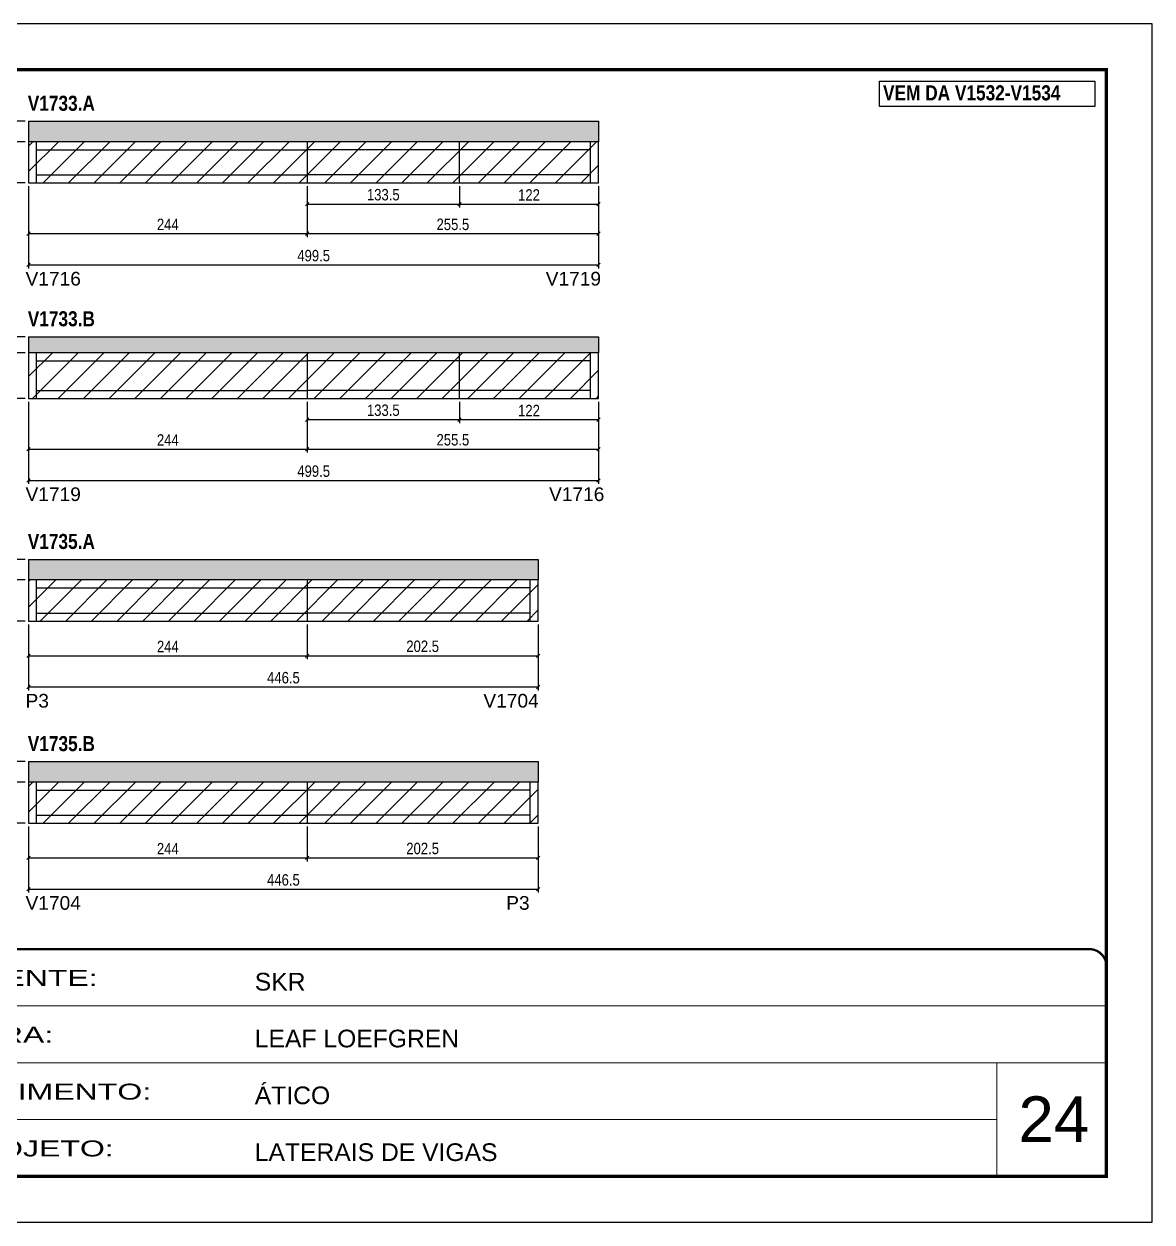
# Model space of a CAD drawing. Extents: x 3309 to 10008, y -2522 to 14608.
# Drawn here: x 8574 to 9563, y 7815 to 8865 of the extents above; entities that cross this region are included whole.
import ezdxf

# ---------------------------------------------------------------- set-up
doc = ezdxf.new("R2010")
doc.units = 0
doc.linetypes.add('CONTINUO', pattern=[0])
doc.linetypes.add('DASHED', pattern=[0.75, 0.5, -0.25])
for name, color, linetype in [('5', 5, 'Continuous'), ('COTA', 241, 'Continuous'), ('NOMENCLATURA', 7, 'Continuous'), ('Painéis', 200, 'Continuous'), ('SARR_2.2x7', 40, 'Continuous')]:
    doc.layers.add(name, color=color, linetype=linetype)
for name, color, linetype, lineweight in [('CARIMBO', 255, 'Continuous', 9), ('Folhas', 255, 'Continuous', 9), ('Hachura', 251, 'Continuous', 9), ('SARRAFO DE PRESSAO', 251, 'DASHED', 9)]:
    doc.layers.add(name, color=color, linetype=linetype, lineweight=lineweight)
doc.layers.add('Laje_Perimetro', color=7, linetype='Continuous', plot=False)
doc.styles.add('ARIAL', font='arial.ttf')
doc.styles.add('COTA TECNICA', font='techl___.ttf', dxfattribs={"height": 10})
doc.styles.get("Standard").update_dxf_attribs({"font": 'arial.ttf'})
doc.styles.add('TECNICA', font='techb___.ttf', dxfattribs={"height": 10})
doc.styles.add('Tecnologia', font='')
doc.styles.get('Tecnologia').set_extended_font_data('Forgotten Futurist')
doc.dimstyles.new('PAINEL', dxfattribs={"dimtxt": 10, "dimasz": 3, "dimexe": 3, "dimexo": 3, "dimgap": 3, "dimtad": 1, "dimdec": 1, "dimzin": 12, "dimdsep": 46, "dimtxsty": 'COTA TECNICA', "dimblk1": 'OBLIQUE', "dimblk2": 'OBLIQUE', "dimsah": 1, "dimcen": 0.9, "dimclrd": 4, "dimclre": 4, "dimclrt": 240, "dimadec": 1, "dimazin": 3, "dimtfac": 1, "dimtdec": 1, "dimtmove": 0, "dimatfit": 3, "dimfxl": 1, "dimtolj": 1, "dimtzin": 12, "dimarcsym": 0})

# ---------------------------------------------------------------- blocks, each defined once
blk = doc.blocks.new('9999999999')
at = {"color": 30, "linetype": 'CONTINUO'}
for p, q in [((98564.6, 34379.6), (99584, 34379.6)), ((98564.6, 34329.8), (99488, 34329.8)), ((99584, 34329.8), (99488, 34329.8)), ((99488, 34329.8), (99488, 34230.2)), ((98564.6, 34280), (99488, 34280))]:
    blk.add_line(p, q, dxfattribs=at)
at = {"color": 30, "linetype": 'CONTINUO', "const_width": 2}
blk.add_lwpolyline([(99584, 34230.2), (99584, 34414.4, 0.414214), (99569, 34429.4), (98229, 34429.4, 0.414214), (98214, 34414.4), (98214, 34245.2, 0.414214), (98229, 34230.2), (99584, 34230.2)], format="xyb", dxfattribs=at)
at = {"layer": 'Folhas'}
blk.add_lwpolyline([(98139, 34190.2), (99624, 34190.2), (99624, 35240.2), (98139, 35240.2)], close=True, dxfattribs=at)
at = {"layer": 'Folhas', "color": 30, "const_width": 3}
blk.add_lwpolyline([(98214, 34230.2), (99584, 34230.2), (99584, 35200.2), (98214, 35200.2)], close=True, dxfattribs=at)
at = {"color": 7, "linetype": 'Continuous', "ltscale": 5, "style": 'ARIAL'}
for s, height, p in [('SKR', 15.48, (98837.7, 34393.1)), ('LEAF LOEFGREN', 15.483, (98837.7, 34343.3)), ('ÁTICO', 15.48, (98837.7, 34293.5)), ('LATERAIS DE VIGAS', 15.483, (98837.7, 34243.7))]:
    blk.add_text(s, height=height, dxfattribs=at).set_placement(p)
at = {"layer": 'Folhas', "color": 7, "style": 'Tecnologia', "width": 1.5}
for s, p in [('CLIENTE:', (98573.7, 34397.2)), ('OBRA:', (98573.7, 34347.3)), ('PAVIMENTO:', (98573.7, 34297.5)), ('PROJETO:', (98573.7, 34247.7))]:
    blk.add_text(s, height=14, dxfattribs=at).set_placement(p)
blk = doc.blocks.new('_Oblique')
at = {"color": 0, "linetype": 'ByBlock', "lineweight": -2}
blk.add_line((-0.5, -0.5), (0.5, 0.5), dxfattribs=at)
blk = doc.blocks.new('*D3309')
at = {"layer": 'COTA', "color": 4, "lineweight": -2, "transparency": 16777216}
for p, q in [((8578.4, 8722.7), (8578.4, 8650.8)), ((9077.9, 8722.7), (9077.9, 8650.8)), ((8578.4, 8653.8), (9077.9, 8653.8))]:
    blk.add_line(p, q, dxfattribs=at)
at = {"layer": 'Defpoints', "color": 0, "transparency": 16777216}
for p in [(8578.4, 8725.7), (9077.9, 8725.7), (9077.9, 8653.8)]:
    blk.add_point(p, dxfattribs=at)
at = {"layer": 'COTA', "color": 4, "lineweight": -2, "transparency": 16777216, "xscale": 3, "yscale": 3, "zscale": 3, "rotation": 180}
blk.add_blockref('_Oblique', (8578.4, 8653.8), dxfattribs=at)
at = {"layer": 'COTA', "color": 4, "lineweight": -2, "transparency": 16777216, "xscale": 3, "yscale": 3, "zscale": 3}
blk.add_blockref('_Oblique', (9077.9, 8653.8), dxfattribs=at)
at = {"layer": 'COTA', "color": 240, "transparency": 16777216, "insert": (8828.2, 8661.9), "char_height": 10, "attachment_point": 5, "style": 'COTA TECNICA'}
blk.add_mtext('\\A1;499.5', dxfattribs=at)
blk = doc.blocks.new('*D3310')
at = {"layer": 'COTA', "color": 4, "lineweight": -2, "transparency": 16777216}
for p, q in [((8578.4, 8722.7), (8578.4, 8678.2)), ((8822.4, 8722.7), (8822.4, 8678.2)), ((8578.4, 8681.2), (8822.4, 8681.2))]:
    blk.add_line(p, q, dxfattribs=at)
at = {"layer": 'Defpoints', "color": 0, "transparency": 16777216}
for p in [(8578.4, 8725.7), (8822.4, 8725.7), (8822.4, 8681.2)]:
    blk.add_point(p, dxfattribs=at)
at = {"layer": 'COTA', "color": 4, "lineweight": -2, "transparency": 16777216, "xscale": 3, "yscale": 3, "zscale": 3, "rotation": 180}
blk.add_blockref('_Oblique', (8578.4, 8681.2), dxfattribs=at)
at = {"layer": 'COTA', "color": 4, "lineweight": -2, "transparency": 16777216, "xscale": 3, "yscale": 3, "zscale": 3}
blk.add_blockref('_Oblique', (8822.4, 8681.2), dxfattribs=at)
at = {"layer": 'COTA', "color": 240, "transparency": 16777216, "insert": (8700.4, 8689.3), "char_height": 10, "attachment_point": 5, "style": 'COTA TECNICA'}
blk.add_mtext('\\A1;244', dxfattribs=at)
blk = doc.blocks.new('*D3311')
at = {"layer": 'COTA', "color": 4, "lineweight": -2, "transparency": 16777216}
for p, q in [((8822.4, 8722.7), (8822.4, 8678.2)), ((9077.9, 8722.7), (9077.9, 8678.2)), ((8822.4, 8681.2), (9077.9, 8681.2))]:
    blk.add_line(p, q, dxfattribs=at)
at = {"layer": 'Defpoints', "color": 0, "transparency": 16777216}
for p in [(8822.4, 8725.7), (9077.9, 8725.7), (9077.9, 8681.2)]:
    blk.add_point(p, dxfattribs=at)
at = {"layer": 'COTA', "color": 4, "lineweight": -2, "transparency": 16777216, "xscale": 3, "yscale": 3, "zscale": 3, "rotation": 180}
blk.add_blockref('_Oblique', (8822.4, 8681.2), dxfattribs=at)
at = {"layer": 'COTA', "color": 4, "lineweight": -2, "transparency": 16777216, "xscale": 3, "yscale": 3, "zscale": 3}
blk.add_blockref('_Oblique', (9077.9, 8681.2), dxfattribs=at)
at = {"layer": 'COTA', "color": 240, "transparency": 16777216, "insert": (8950.2, 8689.3), "char_height": 10, "attachment_point": 5, "style": 'COTA TECNICA'}
blk.add_mtext('\\A1;255.5', dxfattribs=at)
blk = doc.blocks.new('*D3312')
at = {"layer": 'COTA', "color": 4, "lineweight": -2, "transparency": 16777216}
for p, q in [((8575.4, 8779.7), (8554.7, 8779.7)), ((8557.7, 8761.7), (8557.7, 8779.7)), ((8575.4, 8761.7), (8554.7, 8761.7))]:
    blk.add_line(p, q, dxfattribs=at)
at = {"layer": 'Defpoints', "color": 0, "transparency": 16777216}
for p in [(8557.7, 8779.7), (8578.4, 8779.7), (8578.4, 8761.7)]:
    blk.add_point(p, dxfattribs=at)
at = {"layer": 'COTA', "color": 4, "lineweight": -2, "transparency": 16777216, "xscale": 3, "yscale": 3, "zscale": 3}
for p, rotation in [((8557.7, 8779.7), 90), ((8557.7, 8761.7), 270)]:
    blk.add_blockref('_Oblique', p, dxfattribs=dict(at, rotation=rotation))
at = {"layer": 'COTA', "color": 240, "transparency": 16777216, "insert": (8549.6, 8770.7), "char_height": 10, "attachment_point": 5, "rotation": 90, "style": 'COTA TECNICA'}
blk.add_mtext('\\A1;18', dxfattribs=at)
blk = doc.blocks.new('*D3313')
at = {"layer": 'COTA', "color": 4, "lineweight": -2, "transparency": 16777216}
for p, q in [((8575.4, 8761.7), (8554.7, 8761.7)), ((8557.7, 8761.7), (8557.7, 8725.7)), ((8575.4, 8725.7), (8554.7, 8725.7))]:
    blk.add_line(p, q, dxfattribs=at)
at = {"layer": 'Defpoints', "color": 0, "transparency": 16777216}
for p in [(8578.4, 8761.7), (8557.7, 8725.7), (8578.4, 8725.7)]:
    blk.add_point(p, dxfattribs=at)
at = {"layer": 'COTA', "color": 4, "lineweight": -2, "transparency": 16777216, "xscale": 3, "yscale": 3, "zscale": 3}
for p, rotation in [((8557.7, 8761.7), 90), ((8557.7, 8725.7), 270)]:
    blk.add_blockref('_Oblique', p, dxfattribs=dict(at, rotation=rotation))
at = {"layer": 'COTA', "color": 240, "transparency": 16777216, "insert": (8549.5, 8743.7), "char_height": 10, "attachment_point": 5, "rotation": 90, "style": 'COTA TECNICA'}
blk.add_mtext('\\A1;36', dxfattribs=at)
blk = doc.blocks.new('*D3314')
at = {"layer": 'COTA', "color": 4, "lineweight": -2, "transparency": 16777216}
for p, q in [((8575.4, 8779.7), (8524.5, 8779.7)), ((8527.5, 8725.7), (8527.5, 8779.7)), ((8575.4, 8725.7), (8524.5, 8725.7))]:
    blk.add_line(p, q, dxfattribs=at)
at = {"layer": 'Defpoints', "color": 0, "transparency": 16777216}
for p in [(8527.5, 8779.7), (8578.4, 8779.7), (8578.4, 8725.7)]:
    blk.add_point(p, dxfattribs=at)
at = {"layer": 'COTA', "color": 4, "lineweight": -2, "transparency": 16777216, "xscale": 3, "yscale": 3, "zscale": 3}
for p, rotation in [((8527.5, 8779.7), 90), ((8527.5, 8725.7), 270)]:
    blk.add_blockref('_Oblique', p, dxfattribs=dict(at, rotation=rotation))
at = {"layer": 'COTA', "color": 240, "transparency": 16777216, "insert": (8519.4, 8752.7), "char_height": 10, "attachment_point": 5, "rotation": 90, "style": 'COTA TECNICA'}
blk.add_mtext('\\A1;54', dxfattribs=at)
blk = doc.blocks.new('*D3290')
at = {"layer": 'COTA', "color": 4, "lineweight": -2, "transparency": 16777216}
for p, q in [((8578.4, 8533.8), (8578.4, 8461.9)), ((9077.9, 8533.8), (9077.9, 8461.9)), ((8578.4, 8464.9), (9077.9, 8464.9))]:
    blk.add_line(p, q, dxfattribs=at)
at = {"layer": 'Defpoints', "color": 0, "transparency": 16777216}
for p in [(8578.4, 8536.8), (9077.9, 8536.8), (9077.9, 8464.9)]:
    blk.add_point(p, dxfattribs=at)
at = {"layer": 'COTA', "color": 4, "lineweight": -2, "transparency": 16777216, "xscale": 3, "yscale": 3, "zscale": 3, "rotation": 180}
blk.add_blockref('_Oblique', (8578.4, 8464.9), dxfattribs=at)
at = {"layer": 'COTA', "color": 4, "lineweight": -2, "transparency": 16777216, "xscale": 3, "yscale": 3, "zscale": 3}
blk.add_blockref('_Oblique', (9077.9, 8464.9), dxfattribs=at)
at = {"layer": 'COTA', "color": 240, "transparency": 16777216, "insert": (8828.2, 8473), "char_height": 10, "attachment_point": 5, "style": 'COTA TECNICA'}
blk.add_mtext('\\A1;499.5', dxfattribs=at)
blk = doc.blocks.new('*D3291')
at = {"layer": 'COTA', "color": 4, "lineweight": -2, "transparency": 16777216}
for p, q in [((8578.4, 8533.8), (8578.4, 8489.4)), ((8822.4, 8533.8), (8822.4, 8489.4)), ((8578.4, 8492.4), (8822.4, 8492.4))]:
    blk.add_line(p, q, dxfattribs=at)
at = {"layer": 'Defpoints', "color": 0, "transparency": 16777216}
for p in [(8578.4, 8536.8), (8822.4, 8536.8), (8822.4, 8492.4)]:
    blk.add_point(p, dxfattribs=at)
at = {"layer": 'COTA', "color": 4, "lineweight": -2, "transparency": 16777216, "xscale": 3, "yscale": 3, "zscale": 3, "rotation": 180}
blk.add_blockref('_Oblique', (8578.4, 8492.4), dxfattribs=at)
at = {"layer": 'COTA', "color": 4, "lineweight": -2, "transparency": 16777216, "xscale": 3, "yscale": 3, "zscale": 3}
blk.add_blockref('_Oblique', (8822.4, 8492.4), dxfattribs=at)
at = {"layer": 'COTA', "color": 240, "transparency": 16777216, "insert": (8700.4, 8500.4), "char_height": 10, "attachment_point": 5, "style": 'COTA TECNICA'}
blk.add_mtext('\\A1;244', dxfattribs=at)
blk = doc.blocks.new('*D3292')
at = {"layer": 'COTA', "color": 4, "lineweight": -2, "transparency": 16777216}
for p, q in [((8822.4, 8533.8), (8822.4, 8489.4)), ((9077.9, 8533.8), (9077.9, 8489.4)), ((8822.4, 8492.4), (9077.9, 8492.4))]:
    blk.add_line(p, q, dxfattribs=at)
at = {"layer": 'Defpoints', "color": 0, "transparency": 16777216}
for p in [(8822.4, 8536.8), (9077.9, 8536.8), (9077.9, 8492.4)]:
    blk.add_point(p, dxfattribs=at)
at = {"layer": 'COTA', "color": 4, "lineweight": -2, "transparency": 16777216, "xscale": 3, "yscale": 3, "zscale": 3, "rotation": 180}
blk.add_blockref('_Oblique', (8822.4, 8492.4), dxfattribs=at)
at = {"layer": 'COTA', "color": 4, "lineweight": -2, "transparency": 16777216, "xscale": 3, "yscale": 3, "zscale": 3}
blk.add_blockref('_Oblique', (9077.9, 8492.4), dxfattribs=at)
at = {"layer": 'COTA', "color": 240, "transparency": 16777216, "insert": (8950.2, 8500.5), "char_height": 10, "attachment_point": 5, "style": 'COTA TECNICA'}
blk.add_mtext('\\A1;255.5', dxfattribs=at)
blk = doc.blocks.new('*D3293')
at = {"layer": 'COTA', "color": 4, "lineweight": -2, "transparency": 16777216}
for p, q in [((8557.7, 8590.8), (8557.7, 8610)), ((8575.4, 8590.8), (8554.7, 8590.8)), ((8557.7, 8576.8), (8557.7, 8590.8)), ((8575.4, 8576.8), (8554.7, 8576.8))]:
    blk.add_line(p, q, dxfattribs=at)
at = {"layer": 'Defpoints', "color": 0, "transparency": 16777216}
for p in [(8557.7, 8590.8), (8578.4, 8590.8), (8578.4, 8576.8)]:
    blk.add_point(p, dxfattribs=at)
at = {"layer": 'COTA', "color": 4, "lineweight": -2, "transparency": 16777216, "xscale": 3, "yscale": 3, "zscale": 3}
for p, rotation in [((8557.7, 8590.8), 90), ((8557.7, 8576.8), 270)]:
    blk.add_blockref('_Oblique', p, dxfattribs=dict(at, rotation=rotation))
at = {"layer": 'COTA', "color": 240, "transparency": 16777216, "insert": (8549.6, 8601.9), "char_height": 10, "attachment_point": 5, "rotation": 90, "style": 'COTA TECNICA'}
blk.add_mtext('\\A1;14', dxfattribs=at)
blk = doc.blocks.new('*D3294')
at = {"layer": 'COTA', "color": 4, "lineweight": -2, "transparency": 16777216}
for p, q in [((8575.4, 8576.8), (8554.7, 8576.8)), ((8557.7, 8576.8), (8557.7, 8536.8)), ((8575.4, 8536.8), (8554.7, 8536.8))]:
    blk.add_line(p, q, dxfattribs=at)
at = {"layer": 'Defpoints', "color": 0, "transparency": 16777216}
for p in [(8578.4, 8576.8), (8557.7, 8536.8), (8578.4, 8536.8)]:
    blk.add_point(p, dxfattribs=at)
at = {"layer": 'COTA', "color": 4, "lineweight": -2, "transparency": 16777216, "xscale": 3, "yscale": 3, "zscale": 3}
for p, rotation in [((8557.7, 8576.8), 90), ((8557.7, 8536.8), 270)]:
    blk.add_blockref('_Oblique', p, dxfattribs=dict(at, rotation=rotation))
at = {"layer": 'COTA', "color": 240, "transparency": 16777216, "insert": (8549.6, 8556.8), "char_height": 10, "attachment_point": 5, "rotation": 90, "style": 'COTA TECNICA'}
blk.add_mtext('\\A1;40', dxfattribs=at)
blk = doc.blocks.new('*D3295')
at = {"layer": 'COTA', "color": 4, "lineweight": -2, "transparency": 16777216}
for p, q in [((8575.4, 8590.8), (8524.5, 8590.8)), ((8527.5, 8536.8), (8527.5, 8590.8)), ((8575.4, 8536.8), (8524.5, 8536.8))]:
    blk.add_line(p, q, dxfattribs=at)
at = {"layer": 'Defpoints', "color": 0, "transparency": 16777216}
for p in [(8527.5, 8590.8), (8578.4, 8590.8), (8578.4, 8536.8)]:
    blk.add_point(p, dxfattribs=at)
at = {"layer": 'COTA', "color": 4, "lineweight": -2, "transparency": 16777216, "xscale": 3, "yscale": 3, "zscale": 3}
for p, rotation in [((8527.5, 8590.8), 90), ((8527.5, 8536.8), 270)]:
    blk.add_blockref('_Oblique', p, dxfattribs=dict(at, rotation=rotation))
at = {"layer": 'COTA', "color": 240, "transparency": 16777216, "insert": (8519.4, 8563.8), "char_height": 10, "attachment_point": 5, "rotation": 90, "style": 'COTA TECNICA'}
blk.add_mtext('\\A1;54', dxfattribs=at)
blk = doc.blocks.new('*D3296')
at = {"layer": 'COTA', "color": 4, "lineweight": -2, "transparency": 16777216}
for p, q in [((8578.4, 8338.7), (8578.4, 8280.9)), ((9024.9, 8338.7), (9024.9, 8280.9)), ((8578.4, 8283.9), (9024.9, 8283.9))]:
    blk.add_line(p, q, dxfattribs=at)
at = {"layer": 'Defpoints', "color": 0, "transparency": 16777216}
for p in [(8578.4, 8341.7), (9024.9, 8341.7), (9024.9, 8283.9)]:
    blk.add_point(p, dxfattribs=at)
at = {"layer": 'COTA', "color": 4, "lineweight": -2, "transparency": 16777216, "xscale": 3, "yscale": 3, "zscale": 3, "rotation": 180}
blk.add_blockref('_Oblique', (8578.4, 8283.9), dxfattribs=at)
at = {"layer": 'COTA', "color": 4, "lineweight": -2, "transparency": 16777216, "xscale": 3, "yscale": 3, "zscale": 3}
blk.add_blockref('_Oblique', (9024.9, 8283.9), dxfattribs=at)
at = {"layer": 'COTA', "color": 240, "transparency": 16777216, "insert": (8801.7, 8292), "char_height": 10, "attachment_point": 5, "style": 'COTA TECNICA'}
blk.add_mtext('\\A1;446.5', dxfattribs=at)
blk = doc.blocks.new('*D3297')
at = {"layer": 'COTA', "color": 4, "lineweight": -2, "transparency": 16777216}
for p, q in [((8578.4, 8338.7), (8578.4, 8308.3)), ((8822.4, 8338.7), (8822.4, 8308.3)), ((8578.4, 8311.3), (8822.4, 8311.3))]:
    blk.add_line(p, q, dxfattribs=at)
at = {"layer": 'Defpoints', "color": 0, "transparency": 16777216}
for p in [(8578.4, 8341.7), (8822.4, 8341.7), (8822.4, 8311.3)]:
    blk.add_point(p, dxfattribs=at)
at = {"layer": 'COTA', "color": 4, "lineweight": -2, "transparency": 16777216, "xscale": 3, "yscale": 3, "zscale": 3, "rotation": 180}
blk.add_blockref('_Oblique', (8578.4, 8311.3), dxfattribs=at)
at = {"layer": 'COTA', "color": 4, "lineweight": -2, "transparency": 16777216, "xscale": 3, "yscale": 3, "zscale": 3}
blk.add_blockref('_Oblique', (8822.4, 8311.3), dxfattribs=at)
at = {"layer": 'COTA', "color": 240, "transparency": 16777216, "insert": (8700.4, 8319.4), "char_height": 10, "attachment_point": 5, "style": 'COTA TECNICA'}
blk.add_mtext('\\A1;244', dxfattribs=at)
blk = doc.blocks.new('*D3298')
at = {"layer": 'COTA', "color": 4, "lineweight": -2, "transparency": 16777216}
for p, q in [((8822.4, 8338.7), (8822.4, 8308.3)), ((9024.9, 8338.7), (9024.9, 8308.3)), ((8822.4, 8311.3), (9024.9, 8311.3))]:
    blk.add_line(p, q, dxfattribs=at)
at = {"layer": 'Defpoints', "color": 0, "transparency": 16777216}
for p in [(8822.4, 8341.7), (9024.9, 8341.7), (9024.9, 8311.3)]:
    blk.add_point(p, dxfattribs=at)
at = {"layer": 'COTA', "color": 4, "lineweight": -2, "transparency": 16777216, "xscale": 3, "yscale": 3, "zscale": 3, "rotation": 180}
blk.add_blockref('_Oblique', (8822.4, 8311.3), dxfattribs=at)
at = {"layer": 'COTA', "color": 4, "lineweight": -2, "transparency": 16777216, "xscale": 3, "yscale": 3, "zscale": 3}
blk.add_blockref('_Oblique', (9024.9, 8311.3), dxfattribs=at)
at = {"layer": 'COTA', "color": 240, "transparency": 16777216, "insert": (8923.7, 8319.5), "char_height": 10, "attachment_point": 5, "style": 'COTA TECNICA'}
blk.add_mtext('\\A1;202.5', dxfattribs=at)
blk = doc.blocks.new('*D3299')
at = {"layer": 'COTA', "color": 4, "lineweight": -2, "transparency": 16777216}
for p, q in [((8575.4, 8395.7), (8554.7, 8395.7)), ((8557.7, 8377.7), (8557.7, 8395.7)), ((8575.4, 8377.7), (8554.7, 8377.7))]:
    blk.add_line(p, q, dxfattribs=at)
at = {"layer": 'Defpoints', "color": 0, "transparency": 16777216}
for p in [(8557.7, 8395.7), (8578.4, 8395.7), (8578.4, 8377.7)]:
    blk.add_point(p, dxfattribs=at)
at = {"layer": 'COTA', "color": 4, "lineweight": -2, "transparency": 16777216, "xscale": 3, "yscale": 3, "zscale": 3}
for p, rotation in [((8557.7, 8395.7), 90), ((8557.7, 8377.7), 270)]:
    blk.add_blockref('_Oblique', p, dxfattribs=dict(at, rotation=rotation))
at = {"layer": 'COTA', "color": 240, "transparency": 16777216, "insert": (8549.6, 8386.7), "char_height": 10, "attachment_point": 5, "rotation": 90, "style": 'COTA TECNICA'}
blk.add_mtext('\\A1;18', dxfattribs=at)
blk = doc.blocks.new('*D3300')
at = {"layer": 'COTA', "color": 4, "lineweight": -2, "transparency": 16777216}
for p, q in [((8575.4, 8377.7), (8554.7, 8377.7)), ((8557.7, 8377.7), (8557.7, 8341.7)), ((8575.4, 8341.7), (8554.7, 8341.7))]:
    blk.add_line(p, q, dxfattribs=at)
at = {"layer": 'Defpoints', "color": 0, "transparency": 16777216}
for p in [(8578.4, 8377.7), (8557.7, 8341.7), (8578.4, 8341.7)]:
    blk.add_point(p, dxfattribs=at)
at = {"layer": 'COTA', "color": 4, "lineweight": -2, "transparency": 16777216, "xscale": 3, "yscale": 3, "zscale": 3}
for p, rotation in [((8557.7, 8377.7), 90), ((8557.7, 8341.7), 270)]:
    blk.add_blockref('_Oblique', p, dxfattribs=dict(at, rotation=rotation))
at = {"layer": 'COTA', "color": 240, "transparency": 16777216, "insert": (8549.5, 8359.7), "char_height": 10, "attachment_point": 5, "rotation": 90, "style": 'COTA TECNICA'}
blk.add_mtext('\\A1;36', dxfattribs=at)
blk = doc.blocks.new('*D3301')
at = {"layer": 'COTA', "color": 4, "lineweight": -2, "transparency": 16777216}
for p, q in [((8575.4, 8395.7), (8520.5, 8395.7)), ((8523.5, 8341.7), (8523.5, 8395.7)), ((8575.4, 8341.7), (8520.5, 8341.7))]:
    blk.add_line(p, q, dxfattribs=at)
at = {"layer": 'Defpoints', "color": 0, "transparency": 16777216}
for p in [(8523.5, 8395.7), (8578.4, 8395.7), (8578.4, 8341.7)]:
    blk.add_point(p, dxfattribs=at)
at = {"layer": 'COTA', "color": 4, "lineweight": -2, "transparency": 16777216, "xscale": 3, "yscale": 3, "zscale": 3}
for p, rotation in [((8523.5, 8395.7), 90), ((8523.5, 8341.7), 270)]:
    blk.add_blockref('_Oblique', p, dxfattribs=dict(at, rotation=rotation))
at = {"layer": 'COTA', "color": 240, "transparency": 16777216, "insert": (8515.4, 8370.7), "char_height": 10, "attachment_point": 5, "rotation": 90, "style": 'COTA TECNICA'}
blk.add_mtext('\\A1;54', dxfattribs=at)
blk = doc.blocks.new('*D3302')
at = {"layer": 'COTA', "color": 4, "lineweight": -2, "transparency": 16777216}
for p, q in [((8578.4, 8161.5), (8578.4, 8103.7)), ((9024.9, 8161.5), (9024.9, 8103.7)), ((8578.4, 8106.7), (9024.9, 8106.7))]:
    blk.add_line(p, q, dxfattribs=at)
at = {"layer": 'Defpoints', "color": 0, "transparency": 16777216}
for p in [(8578.4, 8164.5), (9024.9, 8164.5), (9024.9, 8106.7)]:
    blk.add_point(p, dxfattribs=at)
at = {"layer": 'COTA', "color": 4, "lineweight": -2, "transparency": 16777216, "xscale": 3, "yscale": 3, "zscale": 3, "rotation": 180}
blk.add_blockref('_Oblique', (8578.4, 8106.7), dxfattribs=at)
at = {"layer": 'COTA', "color": 4, "lineweight": -2, "transparency": 16777216, "xscale": 3, "yscale": 3, "zscale": 3}
blk.add_blockref('_Oblique', (9024.9, 8106.7), dxfattribs=at)
at = {"layer": 'COTA', "color": 240, "transparency": 16777216, "insert": (8801.7, 8114.8), "char_height": 10, "attachment_point": 5, "style": 'COTA TECNICA'}
blk.add_mtext('\\A1;446.5', dxfattribs=at)
blk = doc.blocks.new('*D3303')
at = {"layer": 'COTA', "color": 4, "lineweight": -2, "transparency": 16777216}
for p, q in [((8578.4, 8161.5), (8578.4, 8131.1)), ((8822.4, 8161.5), (8822.4, 8131.1)), ((8578.4, 8134.1), (8822.4, 8134.1))]:
    blk.add_line(p, q, dxfattribs=at)
at = {"layer": 'Defpoints', "color": 0, "transparency": 16777216}
for p in [(8578.4, 8164.5), (8822.4, 8164.5), (8822.4, 8134.1)]:
    blk.add_point(p, dxfattribs=at)
at = {"layer": 'COTA', "color": 4, "lineweight": -2, "transparency": 16777216, "xscale": 3, "yscale": 3, "zscale": 3, "rotation": 180}
blk.add_blockref('_Oblique', (8578.4, 8134.1), dxfattribs=at)
at = {"layer": 'COTA', "color": 4, "lineweight": -2, "transparency": 16777216, "xscale": 3, "yscale": 3, "zscale": 3}
blk.add_blockref('_Oblique', (8822.4, 8134.1), dxfattribs=at)
at = {"layer": 'COTA', "color": 240, "transparency": 16777216, "insert": (8700.4, 8142.2), "char_height": 10, "attachment_point": 5, "style": 'COTA TECNICA'}
blk.add_mtext('\\A1;244', dxfattribs=at)
blk = doc.blocks.new('*D3304')
at = {"layer": 'COTA', "color": 4, "lineweight": -2, "transparency": 16777216}
for p, q in [((8822.4, 8161.5), (8822.4, 8131.1)), ((9024.9, 8161.5), (9024.9, 8131.1)), ((8822.4, 8134.1), (9024.9, 8134.1))]:
    blk.add_line(p, q, dxfattribs=at)
at = {"layer": 'Defpoints', "color": 0, "transparency": 16777216}
for p in [(8822.4, 8164.5), (9024.9, 8164.5), (9024.9, 8134.1)]:
    blk.add_point(p, dxfattribs=at)
at = {"layer": 'COTA', "color": 4, "lineweight": -2, "transparency": 16777216, "xscale": 3, "yscale": 3, "zscale": 3, "rotation": 180}
blk.add_blockref('_Oblique', (8822.4, 8134.1), dxfattribs=at)
at = {"layer": 'COTA', "color": 4, "lineweight": -2, "transparency": 16777216, "xscale": 3, "yscale": 3, "zscale": 3}
blk.add_blockref('_Oblique', (9024.9, 8134.1), dxfattribs=at)
at = {"layer": 'COTA', "color": 240, "transparency": 16777216, "insert": (8923.7, 8142.3), "char_height": 10, "attachment_point": 5, "style": 'COTA TECNICA'}
blk.add_mtext('\\A1;202.5', dxfattribs=at)
blk = doc.blocks.new('*D3305')
at = {"layer": 'COTA', "color": 4, "lineweight": -2, "transparency": 16777216}
for p, q in [((8575.4, 8218.5), (8554.7, 8218.5)), ((8557.7, 8200.5), (8557.7, 8218.5)), ((8575.4, 8200.5), (8554.7, 8200.5))]:
    blk.add_line(p, q, dxfattribs=at)
at = {"layer": 'Defpoints', "color": 0, "transparency": 16777216}
for p in [(8557.7, 8218.5), (8578.4, 8218.5), (8578.4, 8200.5)]:
    blk.add_point(p, dxfattribs=at)
at = {"layer": 'COTA', "color": 4, "lineweight": -2, "transparency": 16777216, "xscale": 3, "yscale": 3, "zscale": 3}
for p, rotation in [((8557.7, 8218.5), 90), ((8557.7, 8200.5), 270)]:
    blk.add_blockref('_Oblique', p, dxfattribs=dict(at, rotation=rotation))
at = {"layer": 'COTA', "color": 240, "transparency": 16777216, "insert": (8549.6, 8209.5), "char_height": 10, "attachment_point": 5, "rotation": 90, "style": 'COTA TECNICA'}
blk.add_mtext('\\A1;18', dxfattribs=at)
blk = doc.blocks.new('*D3306')
at = {"layer": 'COTA', "color": 4, "lineweight": -2, "transparency": 16777216}
for p, q in [((8575.4, 8200.5), (8554.7, 8200.5)), ((8557.7, 8200.5), (8557.7, 8164.5)), ((8575.4, 8164.5), (8554.7, 8164.5))]:
    blk.add_line(p, q, dxfattribs=at)
at = {"layer": 'Defpoints', "color": 0, "transparency": 16777216}
for p in [(8578.4, 8200.5), (8557.7, 8164.5), (8578.4, 8164.5)]:
    blk.add_point(p, dxfattribs=at)
at = {"layer": 'COTA', "color": 4, "lineweight": -2, "transparency": 16777216, "xscale": 3, "yscale": 3, "zscale": 3}
for p, rotation in [((8557.7, 8200.5), 90), ((8557.7, 8164.5), 270)]:
    blk.add_blockref('_Oblique', p, dxfattribs=dict(at, rotation=rotation))
at = {"layer": 'COTA', "color": 240, "transparency": 16777216, "insert": (8549.5, 8182.5), "char_height": 10, "attachment_point": 5, "rotation": 90, "style": 'COTA TECNICA'}
blk.add_mtext('\\A1;36', dxfattribs=at)
blk = doc.blocks.new('*D3307')
at = {"layer": 'COTA', "color": 4, "lineweight": -2, "transparency": 16777216}
for p, q in [((8575.4, 8218.5), (8520.5, 8218.5)), ((8523.5, 8164.5), (8523.5, 8218.5)), ((8575.4, 8164.5), (8520.5, 8164.5))]:
    blk.add_line(p, q, dxfattribs=at)
at = {"layer": 'Defpoints', "color": 0, "transparency": 16777216}
for p in [(8523.5, 8218.5), (8578.4, 8218.5), (8578.4, 8164.5)]:
    blk.add_point(p, dxfattribs=at)
at = {"layer": 'COTA', "color": 4, "lineweight": -2, "transparency": 16777216, "xscale": 3, "yscale": 3, "zscale": 3}
for p, rotation in [((8523.5, 8218.5), 90), ((8523.5, 8164.5), 270)]:
    blk.add_blockref('_Oblique', p, dxfattribs=dict(at, rotation=rotation))
at = {"layer": 'COTA', "color": 240, "transparency": 16777216, "insert": (8515.4, 8193.5), "char_height": 10, "attachment_point": 5, "rotation": 90, "style": 'COTA TECNICA'}
blk.add_mtext('\\A1;54', dxfattribs=at)
blk = doc.blocks.new('*D3315')
at = {"layer": 'COTA', "color": 4, "lineweight": -2, "transparency": 16777216}
for p, q in [((8822.4, 8722.7), (8822.4, 8704)), ((8955.9, 8722.7), (8955.9, 8704)), ((8822.4, 8707), (8955.9, 8707))]:
    blk.add_line(p, q, dxfattribs=at)
at = {"layer": 'Defpoints', "color": 0, "transparency": 16777216}
for p in [(8822.4, 8725.7), (8955.9, 8725.7), (8955.9, 8707)]:
    blk.add_point(p, dxfattribs=at)
at = {"layer": 'COTA', "color": 4, "lineweight": -2, "transparency": 16777216, "xscale": 3, "yscale": 3, "zscale": 3, "rotation": 180}
blk.add_blockref('_Oblique', (8822.4, 8707), dxfattribs=at)
at = {"layer": 'COTA', "color": 4, "lineweight": -2, "transparency": 16777216, "xscale": 3, "yscale": 3, "zscale": 3}
blk.add_blockref('_Oblique', (8955.9, 8707), dxfattribs=at)
at = {"layer": 'COTA', "color": 240, "transparency": 16777216, "insert": (8889.2, 8715.3), "char_height": 10, "attachment_point": 5, "style": 'COTA TECNICA'}
blk.add_mtext('\\A1;133.5', dxfattribs=at)
blk = doc.blocks.new('*D3316')
at = {"layer": 'COTA', "color": 4, "lineweight": -2, "transparency": 16777216}
for p, q in [((8955.9, 8722.7), (8955.9, 8704)), ((9077.9, 8722.7), (9077.9, 8704)), ((8955.9, 8707), (9077.9, 8707))]:
    blk.add_line(p, q, dxfattribs=at)
at = {"layer": 'Defpoints', "color": 0, "transparency": 16777216}
for p in [(8955.9, 8725.7), (9077.9, 8725.7), (9077.9, 8707)]:
    blk.add_point(p, dxfattribs=at)
at = {"layer": 'COTA', "color": 4, "lineweight": -2, "transparency": 16777216, "xscale": 3, "yscale": 3, "zscale": 3, "rotation": 180}
blk.add_blockref('_Oblique', (8955.9, 8707), dxfattribs=at)
at = {"layer": 'COTA', "color": 4, "lineweight": -2, "transparency": 16777216, "xscale": 3, "yscale": 3, "zscale": 3}
blk.add_blockref('_Oblique', (9077.9, 8707), dxfattribs=at)
at = {"layer": 'COTA', "color": 240, "transparency": 16777216, "insert": (9016.9, 8715.1), "char_height": 10, "attachment_point": 5, "style": 'COTA TECNICA'}
blk.add_mtext('\\A1;122', dxfattribs=at)
blk = doc.blocks.new('*D3288')
at = {"layer": 'COTA', "color": 4, "lineweight": -2, "transparency": 16777216}
for p, q in [((8822.4, 8533.8), (8822.4, 8515.2)), ((8955.9, 8533.8), (8955.9, 8515.2)), ((8822.4, 8518.2), (8955.9, 8518.2))]:
    blk.add_line(p, q, dxfattribs=at)
at = {"layer": 'Defpoints', "color": 0, "transparency": 16777216}
for p in [(8822.4, 8536.8), (8955.9, 8536.8), (8955.9, 8518.2)]:
    blk.add_point(p, dxfattribs=at)
at = {"layer": 'COTA', "color": 4, "lineweight": -2, "transparency": 16777216, "xscale": 3, "yscale": 3, "zscale": 3, "rotation": 180}
blk.add_blockref('_Oblique', (8822.4, 8518.2), dxfattribs=at)
at = {"layer": 'COTA', "color": 4, "lineweight": -2, "transparency": 16777216, "xscale": 3, "yscale": 3, "zscale": 3}
blk.add_blockref('_Oblique', (8955.9, 8518.2), dxfattribs=at)
at = {"layer": 'COTA', "color": 240, "transparency": 16777216, "insert": (8889.2, 8526.4), "char_height": 10, "attachment_point": 5, "style": 'COTA TECNICA'}
blk.add_mtext('\\A1;133.5', dxfattribs=at)
blk = doc.blocks.new('*D3289')
at = {"layer": 'COTA', "color": 4, "lineweight": -2, "transparency": 16777216}
for p, q in [((8955.9, 8533.8), (8955.9, 8515.2)), ((9077.9, 8533.8), (9077.9, 8515.2)), ((8955.9, 8518.2), (9077.9, 8518.2))]:
    blk.add_line(p, q, dxfattribs=at)
at = {"layer": 'Defpoints', "color": 0, "transparency": 16777216}
for p in [(8955.9, 8536.8), (9077.9, 8536.8), (9077.9, 8518.2)]:
    blk.add_point(p, dxfattribs=at)
at = {"layer": 'COTA', "color": 4, "lineweight": -2, "transparency": 16777216, "xscale": 3, "yscale": 3, "zscale": 3, "rotation": 180}
blk.add_blockref('_Oblique', (8955.9, 8518.2), dxfattribs=at)
at = {"layer": 'COTA', "color": 4, "lineweight": -2, "transparency": 16777216, "xscale": 3, "yscale": 3, "zscale": 3}
blk.add_blockref('_Oblique', (9077.9, 8518.2), dxfattribs=at)
at = {"layer": 'COTA', "color": 240, "transparency": 16777216, "insert": (9016.9, 8526.2), "char_height": 10, "attachment_point": 5, "style": 'COTA TECNICA'}
blk.add_mtext('\\A1;122', dxfattribs=at)

msp = doc.modelspace()

# ---------------------------------------------------------------- hatches: boundary and pattern name
at = {"layer": 'COTA'}
h = msp.add_hatch(dxfattribs=at)
h.set_pattern_fill('AR-CONC', color=256, scale=0.03)
h.set_pattern_definition([(50, (1585, -3437.7507), (5.46554, -0.4781726), [0.5715, -6.2865]), (355, (1585, -3437.7507), (-1.0573026, 5.7317054), [0.4572, -5.0292175]), (100.451445, (1585.4555, -3437.7905), (4.4082374, 5.2535326), [0.4857003, -5.3427073]), (46.1842, (1585, -3436.227), (8.1323712, -1.2612698), [0.85725, -9.42975]), (96.63556, (1585.678, -3436.332), (7.122124, 7.4227837), [0.7285507, -8.0140682]), (351.18415, (1585, -3436.227), (7.122124, 7.4227837), [0.685799, -7.543792]), (21, (1585.762, -3436.6077), (4.5484317, -3.067956), [0.5715, -6.2865]), (326, (1585.762, -3436.6077), (1.8540609, 5.525639), [0.4572, -5.0292]), (71.451445, (1586.141, -3436.8634), (6.4024926, 2.457683), [0.4857003, -5.3426981]), (37.5, (1585, -3437.7507), (0.0926581, 2.53665117), [0, -4.96824, 0, -5.1054, 0, -5.04825]), (7.5, (1585, -3437.7507), (2.0045899, 3.00541724), [0, -2.91084, 0, -4.85394, 0, -1.92405]), (327.5, (1583.3007, -3437.7507), (4.06771786, -0.17186232), [0, -1.905, 0, -5.9436, 0, -7.8867]), (317.5, (1582.5387, -3437.7507), (4.4438754, 0.7627947), [0, -2.4765, 0, -3.94716, 0, -5.6007])])
h.paths.add_polyline_path([(8578.4, 8779.72), (8578.4, 8761.72), (9077.9, 8761.72), (9077.9, 8779.72)])
h = msp.add_hatch(dxfattribs=at)
h.set_pattern_fill('AR-CONC', color=256, scale=0.03)
h.set_pattern_definition([(50, (1585, -3622.621), (5.46554, -0.4781726), [0.5715, -6.2865]), (355, (1585, -3622.621), (-1.0573026, 5.7317054), [0.4572, -5.0292175]), (100.451445, (1585.4555, -3622.661), (4.4082374, 5.2535326), [0.4857003, -5.3427073]), (46.1842, (1585, -3621.097), (8.1323712, -1.2612698), [0.85725, -9.42975]), (96.63556, (1585.678, -3621.202), (7.122124, 7.4227837), [0.7285507, -8.0140682]), (351.18415, (1585, -3621.097), (7.122124, 7.4227837), [0.685799, -7.543792]), (21, (1585.762, -3621.478), (4.5484317, -3.067956), [0.5715, -6.2865]), (326, (1585.762, -3621.478), (1.8540609, 5.525639), [0.4572, -5.0292]), (71.451445, (1586.141, -3621.734), (6.4024926, 2.457683), [0.4857003, -5.3426981]), (37.5, (1585, -3622.6212), (0.0926581, 2.53665117), [0, -4.96824, 0, -5.1054, 0, -5.04825]), (7.5, (1585, -3622.6212), (2.0045899, 3.00541724), [0, -2.91084, 0, -4.85394, 0, -1.92405]), (327.5, (1583.3007, -3622.6212), (4.06771786, -0.17186232), [0, -1.905, 0, -5.9436, 0, -7.8867]), (317.5, (1582.5387, -3622.6212), (4.4438754, 0.7627947), [0, -2.4765, 0, -3.94716, 0, -5.6007])])
h.paths.add_polyline_path([(8578.4, 8590.84), (8578.4, 8576.84), (9077.9, 8576.84), (9077.9, 8590.84)])
h = msp.add_hatch(dxfattribs=at)
h.set_pattern_fill('AR-CONC', color=256, scale=0.03)
h.set_pattern_definition([(50, (1585, -3817.7844), (5.46554, -0.4781726), [0.5715, -6.2865]), (355, (1585, -3817.7844), (-1.0573026, 5.7317054), [0.4572, -5.0292175]), (100.451445, (1585.4555, -3817.824), (4.4082374, 5.2535326), [0.4857003, -5.3427073]), (46.1842, (1585, -3816.2604), (8.1323712, -1.2612698), [0.85725, -9.42975]), (96.63556, (1585.678, -3816.3655), (7.122124, 7.4227837), [0.7285507, -8.0140682]), (351.18415, (1585, -3816.26), (7.122124, 7.4227837), [0.685799, -7.543792]), (21, (1585.762, -3816.6414), (4.5484317, -3.067956), [0.5715, -6.2865]), (326, (1585.762, -3816.6414), (1.8540609, 5.525639), [0.4572, -5.0292]), (71.451445, (1586.141, -3816.897), (6.4024926, 2.457683), [0.4857003, -5.3426981]), (37.5, (1585, -3817.7844), (0.0926581, 2.53665117), [0, -4.96824, 0, -5.1054, 0, -5.04825]), (7.5, (1585, -3817.7844), (2.0045899, 3.00541724), [0, -2.91084, 0, -4.85394, 0, -1.92405]), (327.5, (1583.3007, -3817.7844), (4.06771786, -0.17186232), [0, -1.905, 0, -5.9436, 0, -7.8867]), (317.5, (1582.5387, -3817.7844), (4.4438754, 0.7627947), [0, -2.4765, 0, -3.94716, 0, -5.6007])])
h.paths.add_polyline_path([(8578.4, 8395.68), (8578.4, 8377.68), (9024.9, 8377.68), (9024.9, 8395.68)])
h = msp.add_hatch(dxfattribs=at)
h.set_pattern_fill('AR-CONC', color=256, scale=0.03)
h.set_pattern_definition([(50, (1585, -3996.98), (5.46554, -0.4781726), [0.5715, -6.2865]), (355, (1585, -3996.98), (-1.0573026, 5.7317054), [0.4572, -5.0292175]), (100.451445, (1585.4555, -3997.0197), (4.4082374, 5.2535326), [0.4857003, -5.3427073]), (46.1842, (1585, -3995.456), (8.1323712, -1.2612698), [0.85725, -9.42975]), (96.63556, (1585.678, -3995.561), (7.122124, 7.4227837), [0.7285507, -8.0140682]), (351.18415, (1585, -3995.456), (7.122124, 7.4227837), [0.685799, -7.543792]), (21, (1585.762, -3995.837), (4.5484317, -3.067956), [0.5715, -6.2865]), (326, (1585.762, -3995.837), (1.8540609, 5.525639), [0.4572, -5.0292]), (71.451445, (1586.141, -3996.0925), (6.4024926, 2.457683), [0.4857003, -5.3426981]), (37.5, (1585, -3996.9799), (0.0926581, 2.53665117), [0, -4.96824, 0, -5.1054, 0, -5.04825]), (7.5, (1585, -3996.9799), (2.0045899, 3.00541724), [0, -2.91084, 0, -4.85394, 0, -1.92405]), (327.5, (1583.3007, -3996.9799), (4.06771786, -0.17186232), [0, -1.905, 0, -5.9436, 0, -7.8867]), (317.5, (1582.5387, -3996.98), (4.4438754, 0.7627947), [0, -2.4765, 0, -3.94716, 0, -5.6007])])
h.paths.add_polyline_path([(8578.4, 8218.49), (8578.4, 8200.49), (9024.9, 8200.49), (9024.9, 8218.49)])
at = {"layer": 'Hachura', "linetype": 'ByBlock'}
h = msp.add_hatch(dxfattribs=at)
h.set_pattern_fill('ANSI31', color=256, scale=5)
h.paths.add_polyline_path([(8822.4, 8725.72), (8822.4, 8761.72), (8578.4, 8761.72), (8578.4, 8725.72)])
h.paths.add_polyline_path([(8822.4, 8761.72), (8822.4, 8725.72), (8955.9, 8725.72), (8955.9, 8761.72)])
h.paths.add_polyline_path([(8955.9, 8761.72), (8955.9, 8725.72), (9077.9, 8725.72), (9077.9, 8761.72)])
h.paths.add_polyline_path([(8955.9, 8576.84), (8955.9, 8536.84), (9077.9, 8536.84), (9077.9, 8576.84)])
h.paths.add_polyline_path([(8822.4, 8576.84), (8822.4, 8536.84), (8955.9, 8536.84), (8955.9, 8576.84)])
h.paths.add_polyline_path([(8822.4, 8536.84), (8822.4, 8576.84), (8578.4, 8576.84), (8578.4, 8536.84)])
h.paths.add_polyline_path([(8822.4, 8341.68), (8822.4, 8377.68), (8578.4, 8377.68), (8578.4, 8341.68)])
h.paths.add_polyline_path([(9024.9, 8341.68), (9024.9, 8377.68), (8822.4, 8377.68), (8822.4, 8341.68)])
h.paths.add_polyline_path([(9024.9, 8164.49), (9024.9, 8200.49), (8822.4, 8200.49), (8822.4, 8164.49)])
h.paths.add_polyline_path([(8578.4, 8200.49), (8578.4, 8164.49), (8822.4, 8164.49), (8822.4, 8200.49)])

# ---------------------------------------------------------------- linework, layer by layer
at = {"layer": 'COTA'}
for p, q in [((8578.4, 8779.72), (8578.4, 8761.72)), ((8578.4, 8779.72), (9077.9, 8779.72)), ((9077.9, 8779.72), (9077.9, 8761.72)), ((8578.4, 8590.84), (8578.4, 8576.84)), ((8578.4, 8590.84), (9077.9, 8590.84)), ((9077.9, 8590.84), (9077.9, 8576.84)), ((8578.4, 8395.68), (8578.4, 8377.68)), ((8578.4, 8395.68), (9024.9, 8395.68)), ((9024.9, 8395.68), (9024.9, 8377.68)), ((8578.4, 8218.49), (8578.4, 8200.49)), ((8578.4, 8218.49), (9024.9, 8218.49)), ((9024.9, 8218.49), (9024.9, 8200.49))]:
    msp.add_line(p, q, dxfattribs=at)
at = {"layer": 'Laje_Perimetro'}
msp.add_lwpolyline([(9562.87, 8864.98), (8077.87, 8864.98), (8077.87, 7814.98), (9562.87, 7814.98)], close=True, dxfattribs=at)
at = {"layer": 'NOMENCLATURA'}
msp.add_lwpolyline([(9323.94, 8814.77), (9512.62, 8814.77), (9512.62, 8792.79), (9323.94, 8792.79)], close=True, dxfattribs=at)
at = {"layer": 'Painéis', "linetype": 'ByBlock'}
for p, q in [((9077.9, 8761.72), (8578.4, 8761.72)), ((8578.4, 8761.72), (8578.4, 8725.72)), ((8822.4, 8761.72), (8822.4, 8725.72)), ((8955.9, 8725.72), (8955.9, 8761.72)), ((9077.9, 8725.72), (9077.9, 8761.72)), ((8578.4, 8725.72), (9077.9, 8725.72)), ((9077.9, 8576.84), (8578.4, 8576.84)), ((8578.4, 8576.84), (8578.4, 8536.84)), ((8822.4, 8576.84), (8822.4, 8536.84)), ((8955.9, 8536.84), (8955.9, 8576.84)), ((9077.9, 8536.84), (9077.9, 8576.84)), ((8578.4, 8536.84), (9077.9, 8536.84)), ((9024.9, 8377.68), (8578.4, 8377.68)), ((8578.4, 8377.68), (8578.4, 8341.68)), ((8822.4, 8377.68), (8822.4, 8341.68)), ((9024.9, 8341.68), (9024.9, 8377.68)), ((8578.4, 8341.68), (9024.9, 8341.68)), ((9024.9, 8200.49), (8578.4, 8200.49)), ((8578.4, 8200.49), (8578.4, 8164.49)), ((8822.4, 8200.49), (8822.4, 8164.49)), ((9024.9, 8164.49), (9024.9, 8200.49)), ((8578.4, 8164.49), (9024.9, 8164.49))]:
    msp.add_line(p, q, dxfattribs=at)
at = {"layer": 'SARR_2.2x7', "linetype": 'Continuous'}
for p, q in [((8585.4, 8725.72), (8585.4, 8761.72)), ((9070.9, 8725.72), (9070.9, 8761.72)), ((8585.4, 8754.72), (8822.4, 8754.72)), ((9070.9, 8754.72), (8822.4, 8754.72)), ((8585.4, 8732.72), (8822.4, 8732.72)), ((9070.9, 8732.72), (8822.4, 8732.72)), ((8585.4, 8536.84), (8585.4, 8576.84)), ((8585.4, 8569.84), (8822.4, 8569.84)), ((9070.9, 8569.84), (8822.4, 8569.84)), ((9070.9, 8536.84), (9070.9, 8576.84)), ((8585.4, 8543.84), (8822.4, 8543.84)), ((9070.9, 8543.84), (8822.4, 8543.84)), ((8585.4, 8341.68), (8585.4, 8377.68)), ((8585.4, 8370.68), (8822.4, 8370.68)), ((9017.9, 8370.68), (8822.4, 8370.68)), ((9017.9, 8341.68), (9017.9, 8377.68)), ((8585.4, 8348.68), (8822.4, 8348.68)), ((9017.9, 8348.68), (8822.4, 8348.68)), ((8585.4, 8164.49), (8585.4, 8200.49)), ((8585.4, 8193.49), (8822.4, 8193.49)), ((9017.9, 8193.49), (8822.4, 8193.49)), ((9017.9, 8164.49), (9017.9, 8200.49)), ((8585.4, 8171.49), (8822.4, 8171.49)), ((9017.9, 8171.49), (8822.4, 8171.49))]:
    msp.add_line(p, q, dxfattribs=at)

# ---------------------------------------------------------------- block references
at = {"layer": 'SARRAFO DE PRESSAO', "color": 6, "linetype": 'ByBlock'}
msp.add_blockref('9999999999', (-90061.11, -26375.22), dxfattribs=at)

# ---------------------------------------------------------------- texts
at = {"layer": '5', "linetype": 'Continuous'}
for s, p in [('V1716', (8575.72, 8635.74)), ('V1719', (9031.56, 8635.74)), ('V1719', (8575.72, 8446.87)), ('V1716', (9034.47, 8446.87)), ('P3', (8575.72, 8265.86)), ('V1704', (8976.93, 8265.86)), ('V1704', (8575.72, 8088.66)), ('P3', (8996.92, 8088.66))]:
    msp.add_text(s, height=12, rotation=0.00004, dxfattribs=at).set_placement(p)
at = {"layer": 'CARIMBO', "style": 'ARIAL'}
msp.add_text('24', height=40, dxfattribs=at).set_placement((9445.73, 7885.13))
at = {"layer": 'NOMENCLATURA', "style": 'TECNICA'}
for s, p in [('VEM DA V1532-V1534', (9327.14, 8798.03)), ('V1733.A', (8577.68, 8788.9)), ('V1733.B', (8577.68, 8600.03)), ('V1735.A', (8577.68, 8404.87)), ('V1735.B', (8577.68, 8227.67))]:
    msp.add_text(s, height=13.2, dxfattribs=at).set_placement(p)

# ---------------------------------------------------------------- dimensions: what is measured, and where the dimension line sits
at = {"layer": 'COTA'}
for base, p1, p2, angle, picture, middle in [((8527.49, 8779.72), (8578.4, 8725.72), (8578.4, 8779.72), 90, '*D3314', (8519.38, 8752.72)), ((8557.72, 8779.72), (8578.4, 8761.72), (8578.4, 8779.72), 90, '*D3312', (8549.62, 8770.72)), ((8557.72, 8725.72), (8578.4, 8761.72), (8578.4, 8725.72), 90, '*D3313', (8549.5, 8743.72)), ((9077.9, 8653.75), (8578.4, 8725.72), (9077.9, 8725.72), 180, '*D3309', (8828.15, 8661.89)), ((8557.72, 8590.84), (8578.4, 8576.84), (8578.4, 8590.84), 90, '*D3293', (8549.65, 8601.9)), ((8527.49, 8590.84), (8578.4, 8536.84), (8578.4, 8590.84), 90, '*D3295', (8519.38, 8563.84)), ((8557.72, 8536.84), (8578.4, 8576.84), (8578.4, 8536.84), 90, '*D3294', (8549.62, 8556.84)), ((9077.9, 8464.88), (8578.4, 8536.84), (9077.9, 8536.84), 180, '*D3290', (8828.15, 8473.02)), ((8557.72, 8395.68), (8578.4, 8377.68), (8578.4, 8395.68), 90, '*D3299', (8549.62, 8386.68)), ((8557.72, 8341.68), (8578.4, 8377.68), (8578.4, 8341.68), 90, '*D3300', (8549.5, 8359.68)), ((9024.9, 8283.87), (8578.4, 8341.68), (9024.9, 8341.68), 180, '*D3296', (8801.65, 8291.98)), ((8557.72, 8218.49), (8578.4, 8200.49), (8578.4, 8218.49), 90, '*D3305', (8549.62, 8209.49)), ((8557.72, 8164.49), (8578.4, 8200.49), (8578.4, 8164.49), 90, '*D3306', (8549.5, 8182.49)), ((9024.9, 8106.67), (8578.4, 8164.49), (9024.9, 8164.49), 180, '*D3302', (8801.65, 8114.78))]:
    dim = msp.add_linear_dim(base=base, p1=p1, p2=p2, angle=angle, dimstyle='PAINEL', dxfattribs=at)
    dim.commit()
    dim.dimension.update_dxf_attribs({"geometry": picture, "text_midpoint": middle})
for base, p1, p2, picture, middle in [((8822.4, 8681.23), (8578.4, 8725.72), (8822.4, 8725.72), '*D3310', (8700.4, 8689.3)), ((8955.9, 8707.03), (8822.4, 8725.72), (8955.9, 8725.72), '*D3315', (8889.15, 8715.25)), ((8822.4, 8492.36), (8578.4, 8536.84), (8822.4, 8536.84), '*D3291', (8700.4, 8500.43)), ((8955.9, 8518.16), (8822.4, 8536.84), (8955.9, 8536.84), '*D3288', (8889.15, 8526.38)), ((8822.4, 8311.35), (8578.4, 8341.68), (8822.4, 8341.68), '*D3297', (8700.4, 8319.42)), ((8822.4, 8134.15), (8578.4, 8164.49), (8822.4, 8164.49), '*D3303', (8700.4, 8142.22))]:
    dim = msp.add_linear_dim(base=base, p1=p1, p2=p2, dimstyle='PAINEL', dxfattribs=at)
    dim.commit()
    dim.dimension.update_dxf_attribs({"geometry": picture, "text_midpoint": middle})
for base, p1, p2, picture, middle in [((9077.9, 8681.23), (8822.4, 8725.72), (9077.9, 8725.72), '*D3311', (8950.15, 8689.34)), ((9077.9, 8707.03), (8955.9, 8725.72), (9077.9, 8725.72), '*D3316', (9016.9, 8715.09)), ((9077.9, 8492.36), (8822.4, 8536.84), (9077.9, 8536.84), '*D3292', (8950.15, 8500.47)), ((9077.9, 8518.16), (8955.9, 8536.84), (9077.9, 8536.84), '*D3289', (9016.9, 8526.22)), ((9024.9, 8311.35), (8822.4, 8341.68), (9024.9, 8341.68), '*D3298', (8923.65, 8319.45)), ((9024.9, 8134.15), (8822.4, 8164.49), (9024.9, 8164.49), '*D3304', (8923.65, 8142.26))]:
    dim = msp.add_linear_dim(base=base, p1=p1, p2=p2, dimstyle='PAINEL', override={"dimtmove": 1}, dxfattribs=at)
    dim.commit()
    dim.dimension.update_dxf_attribs({"geometry": picture, "text_midpoint": middle})
for base, p1, p2, picture, middle in [((8523.5, 8395.68), (8578.4, 8341.68), (8578.4, 8395.68), '*D3301', (8523.5, 8370.68)), ((8523.5, 8218.49), (8578.4, 8164.49), (8578.4, 8218.49), '*D3307', (8523.5, 8193.49))]:
    dim = msp.add_linear_dim(base=base, p1=p1, p2=p2, angle=90, dimstyle='PAINEL', dxfattribs=at)
    dim.commit()
    dim.dimension.update_dxf_attribs({"geometry": picture, "text_midpoint": middle, "dimtype": 160})

doc.saveas('drawing.dxf')
